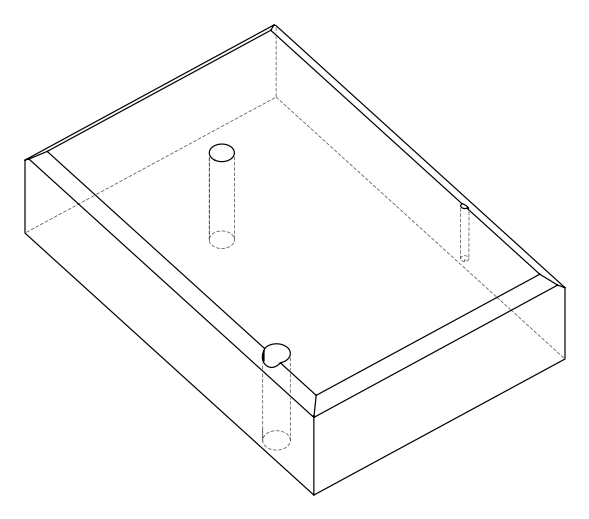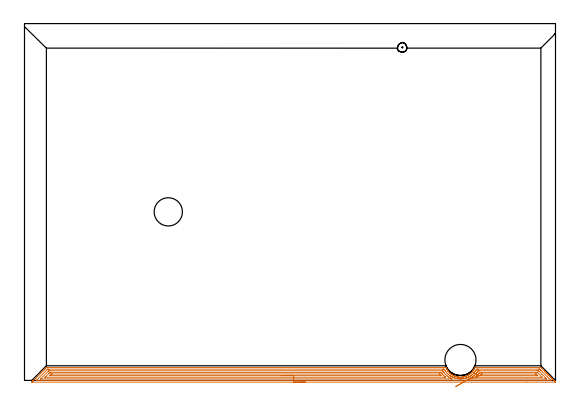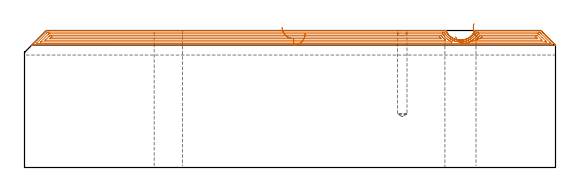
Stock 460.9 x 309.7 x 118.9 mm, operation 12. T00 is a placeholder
(PLAN: 12 operations, 7 tool changes, 78 min)
(1 SPOT_DRILL | STEP1HOLE_1 | NXT0321_9005460120000 | 0.05 min | 182 mm3)
(2 SPOT_DRILL_1 | STEP1POCKET | NXT0321_9005460120000 | 0.03 min | 0 mm3)
(3 INDEXABLE_INSERT_DRILL_THROUGH_HOLE_FROM_SOLID | STEP1HOLE | NXT0302_025 | 0.49 min | 68005 mm3)
(4 DRILL_BLIND_HOLE_INTO_CENTER | STEP1HOLE_1 | UGT0301_477 | 0.06 min | 452 mm3)
(5 GUN_DRILL_THROUGH_HOLE | STEP1HOLE_1 | UGT0307_007 | 0.63 min | 8687 mm3)
(6 DRILL_TO_ENLARGE_THROUGH_HOLE | STEP1HOLE_1 | NXT0301_104 | 0.5 min | 8924 mm3)
(7 DRILL_TO_ENLARGE_THROUGH_HOLE_1 | STEP1HOLE_1 | UGT0301_058 | 0.52 min | 37741 mm3)
(8 DRILL_BLIND_HOLE_INTO_CENTER_1 | STEP1POCKET | UGT0301_477 | 0.31 min | 3838 mm3)
(9 AREA_MILL | FG_CHAMFER_SURFACE | UGT0205_001 | 29.14 min | 104437 mm3)
(10 AREA_MILL_1 | FG_CHAMFER_SURFACE_1 | UGT0205_001 | 11.79 min | 23601 mm3)
(11 AREA_MILL_2 | FG_CHAMFER_SURFACE_2 | UGT0205_001 | 16.8 min | 53197 mm3)
(12 AREA_MILL_3 | FG_CHAMFER_SURFACE_3 | UGT0205_001 | 17.69 min | 34821 mm3)
(TOOL NXT0321_9005460120000 | NC Spot Drill, 142deg, 12mm, Carbide, Uncoated | D12 PA142 FL30 Z2)
(TOOL NXT0302_025 | Index. Insert Drill 27mm [880-D2700L32-05] | D27 PA176 FL135 Z2)
(TOOL UGT0301_477 | Carbide Drill 8.2 mm | D8.2 PA118 FL75 Z2)
(TOOL UGT0307_007 | Gun Drill 10 mm | D10 PA130 FL24 Z1)
(TOOL NXT0301_104 | Carbide Drill 14mm [860.1-1400-112A1-MM 2214] | D14 PA140 FL123 Z2)
(TOOL UGT0301_058 | Twist Drill 24.5 mm | D24.5 PA118 FL160 Z2)
(TOOL UGT0205_001 | Chamfer Mill 20 x 3 x 45 deg. | D20 FL50 Z2)
(OP 12 AREA_MILL_3)
G17 G21 G94 G90
T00 M6
G54
G17 G0 G90 X243.6 Y-1.5 S1061 M3
G43 Z128.9 H0
Z116.2
G94 G1 X243.562 Z115.328 F250.
X243.448 Z114.464
X243.259 Z113.612
X242.997 Z112.78
X242.663 Z111.974
X242.26 Z111.2
X241.791 Z110.464
X241.26 Z109.772
X240.671 Z109.129
X240.028 Z108.54
X239.335 Z108.008
X238.6 Z107.54
X237.826 Z107.137
X237.02 Z106.803
X236.188 Z106.541
X235.336 Z106.352
X234.471 Z106.238
X233.6 Z106.2
X6.55
X6.333 Y-1.494 Z106.204
X6.319 Y-1.492 Z106.206
X6.333 Y-1.466 Z106.232
X6.683 Y-1.117 Z106.583
X6.865 Y-0.933 Z106.763
X6.929 Y-0.87 Z106.829
X7.099 Y-0.7 Z106.999
X7.162 Y-0.637 Z107.06
X7.227 Y-0.572 Z107.127
X7.394 Y-0.405 Z107.294
X7.458 Y-0.34 Z107.357
X7.526 Y-0.274 Z107.425
X7.689 Y-0.11 Z107.589
X7.755 Y-0.043 Z107.653
X7.824 Y0.024 Z107.723
X8.718 Y0.918 Z108.617
X9.612 Y1.812 Z109.511
X10.506 Y2.706 Z110.406
X11.4 Y3.601 Z111.3
X12.294 Y4.495 Z112.194
X13.189 Y5.389 Z113.088
X14.083 Y6.283 Z113.982
X14.977 Y7.177 Z114.877
X16.653 Y8.854 Z116.552
X16.765 Y8.967 Z116.663
X17.107 Y9.307 Z117.007
X17.314 Y9.514 Z117.214
X17.542 Y9.743 Z117.441
X17.659 Y9.861 Z117.557
X18.015 Y10.215 Z117.915
X18.195 Y10.395 Z118.095
X18.9 Y11.1 Z118.798
X19.005 Y11.199 Z118.886
X19.448 Y11.2 Z118.9
X365.489 Y11.198 Z118.898
X365.814 Y11.192 Z118.89
X365.863 Y11.187 Z118.886
X365.936 Y11.023 Z118.722
X365.987 Y10.904 Z118.603
X366.11 Y10.633 Z118.332
X366.246 Y10.332 Z118.031
X366.328 Y10.161 Z117.86
X366.383 Y10.061 Z117.76
X366.558 Y9.743 Z117.44
X366.678 Y9.523 Z117.223
X366.72 Y9.447 Z117.146
X366.809 Y9.299 Z116.994
X366.979 Y9.014 Z116.714
X367.083 Y8.854 Z116.549
X367.176 Y8.706 Z116.406
X367.222 Y8.636 Z116.335
X367.272 Y8.562 Z116.262
X367.277 Y8.555 Z116.255
X367.385 Y8.409 Z116.104
X367.51 Y8.235 Z115.934
X367.597 Y8.116 Z115.816
X367.714 Y7.964 Z115.664
X367.935 Y7.678 Z115.376
X368.068 Y7.519 Z115.216
X368.115 Y7.462 Z115.159
X368.726 Y6.792 Z114.492
X369.009 Y6.504 Z114.204
X369.358 Y6.185 Z113.879
X369.512 Y6.047 Z113.744
X369.668 Y5.908 Z113.607
X369.735 Y5.851 Z113.55
X369.785 Y5.809 Z113.508
X369.871 Y5.74 Z113.438
X369.903 Y5.713 Z113.411
X370.346 Y5.375 Z113.074
X370.458 Y5.295 Z112.993
X370.797 Y5.048 Z112.747
X370.854 Y5.012 Z112.711
X371.259 Y4.752 Z112.45
X371.691 Y4.494 Z112.191
X372.343 Y4.139 Z111.836
X372.584 Y4.024 Z111.722
X372.642 Y4. Z111.696
X373.027 Y3.833 Z111.532
X373.115 Y3.795 Z111.494
X373.478 Y3.64 Z111.336
X373.805 Y3.515 Z111.213
X373.924 Y3.471 Z111.168
X374.372 Y3.321 Z111.015
X374.613 Y3.246 Z110.944
X374.924 Y3.161 Z110.857
X375.266 Y3.073 Z110.772
X375.712 Y2.976 Z110.676
X376.145 Y2.897 Z110.594
X376.159 Y2.894 Z110.591
X376.219 Y2.887 Z110.581
X376.606 Y2.827 Z110.524
X376.903 Y2.791 Z110.49
X377.053 Y2.774 Z110.472
X377.113 Y2.769 Z110.467
X377.5 Y2.735 Z110.434
X377.947 Y2.712 Z110.411
X378.394 Y2.705 Z110.4
X378.674 Y2.712 Z110.403
X378.841 Y2.715 Z110.406
X378.901 Y2.719 Z110.408
X379.288 Y2.736 Z110.432
X379.709 Y2.77 Z110.469
X379.735 Y2.773 Z110.471
X379.85 Y2.786 Z110.484
X379.901 Y2.792 Z110.491
X380.182 Y2.825 Z110.523
X380.628 Y2.893 Z110.589
X380.689 Y2.904 Z110.6
X380.798 Y2.922 Z110.622
X381.076 Y2.973 Z110.673
X381.106 Y2.98 Z110.68
X381.522 Y3.074 Z110.771
X382.215 Y3.254 Z110.952
X382.416 Y3.315 Z111.013
X382.478 Y3.336 Z111.034
X382.864 Y3.466 Z111.164
X382.997 Y3.515 Z111.213
X383.31 Y3.63 Z111.33
X383.758 Y3.817 Z111.515
X384.204 Y4.017 Z111.714
X384.457 Y4.139 Z111.837
X385.097 Y4.486 Z112.186
X385.535 Y4.748 Z112.447
X385.607 Y4.795 Z112.493
X385.991 Y5.04 Z112.739
X386.442 Y5.366 Z113.065
X386.885 Y5.704 Z113.404
X387.128 Y5.908 Z113.607
X387.779 Y6.495 Z114.193
X387.843 Y6.559 Z114.258
X388.074 Y6.793 Z114.492
X388.673 Y7.447 Z115.146
X388.753 Y7.543 Z115.243
X388.865 Y7.677 Z115.377
X389.203 Y8.117 Z115.815
X389.333 Y8.295 Z115.993
X389.528 Y8.563 Z116.261
X389.566 Y8.619 Z116.317
X389.985 Y9.299 Z116.996
X390.077 Y9.447 Z117.146
X390.078 Y9.449 Z117.148
X390.311 Y9.868 Z117.568
X390.46 Y10.138 Z117.837
X390.484 Y10.188 Z117.885
X390.525 Y10.273 Z117.973
X390.553 Y10.332 Z118.031
X390.611 Y10.459 Z118.158
X390.689 Y10.633 Z118.328
X390.811 Y10.9 Z118.597
X390.918 Y11.148 Z118.848
X390.947 Y11.193 Z118.893
X391.419 Y11.2 Z118.9
X447.752
X448.195 Y11.199 Z118.886
X448.301 Y11.1 Z118.797
X448.323 Y11.078 Z118.776
X448.646 Y10.755 Z118.453
X448.769 Y10.633 Z118.329
X451.141 Y8.261 Z115.957
X451.248 Y8.152 Z115.852
X451.328 Y8.072 Z115.771
X451.438 Y7.964 Z115.66
X451.543 Y7.857 Z115.557
X451.626 Y7.774 Z115.473
X451.734 Y7.667 Z115.363
X451.838 Y7.562 Z115.262
X451.924 Y7.476 Z115.175
X452.031 Y7.371 Z115.067
X452.133 Y7.267 Z114.967
X452.222 Y7.178 Z114.877
X452.327 Y7.074 Z114.77
X452.428 Y6.972 Z114.671
X452.521 Y6.88 Z114.579
X452.624 Y6.778 Z114.474
X452.723 Y6.677 Z114.376
X452.819 Y6.581 Z114.281
X452.921 Y6.481 Z114.177
X453.018 Y6.382 Z114.081
X453.117 Y6.283 Z113.983
X453.217 Y6.185 Z113.881
X453.313 Y6.087 Z113.786
X453.415 Y5.985 Z113.685
X453.514 Y5.888 Z113.584
X453.609 Y5.792 Z113.491
X453.713 Y5.687 Z113.387
X453.81 Y5.591 Z113.287
X453.904 Y5.496 Z113.196
X454.011 Y5.389 Z113.089
X454.107 Y5.295 Z112.991
X454.199 Y5.201 Z112.901
X454.309 Y5.091 Z112.791
X454.403 Y4.998 Z112.694
X454.494 Y4.906 Z112.606
X454.607 Y4.793 Z112.492
X454.7 Y4.702 Z112.398
X454.789 Y4.611 Z112.311
X454.905 Y4.495 Z112.194
X454.996 Y4.405 Z112.101
X455.084 Y4.316 Z112.015
X455.203 Y4.197 Z111.896
X455.293 Y4.109 Z111.805
X455.379 Y4.021 Z111.72
X455.501 Y3.899 Z111.598
X455.59 Y3.812 Z111.508
X455.674 Y3.726 Z111.425
X455.799 Y3.601 Z111.3
X455.886 Y3.515 Z111.212
X455.969 Y3.431 Z111.13
X456.097 Y3.303 Z111.002
X456.183 Y3.219 Z110.915
X456.264 Y3.136 Z110.835
X456.395 Y3.005 Z110.704
X456.479 Y2.922 Z110.618
X456.559 Y2.841 Z110.54
X456.693 Y2.707 Z110.406
X456.776 Y2.626 Z110.322
X456.854 Y2.546 Z110.245
X456.991 Y2.409 Z110.108
X457.072 Y2.329 Z110.025
X457.15 Y2.25 Z109.95
X457.289 Y2.111 Z109.81
X457.369 Y2.033 Z109.729
X457.445 Y1.955 Z109.655
X457.587 Y1.813 Z109.512
X457.665 Y1.736 Z109.432
X457.74 Y1.66 Z109.359
X457.886 Y1.514 Z109.214
X457.962 Y1.439 Z109.136
X458.035 Y1.365 Z109.064
X458.184 Y1.216 Z108.916
X458.258 Y1.143 Z108.839
X458.33 Y1.07 Z108.769
X458.482 Y0.918 Z108.617
X458.555 Y0.846 Z108.543
X458.625 Y0.775 Z108.474
X458.78 Y0.62 Z108.319
X458.851 Y0.55 Z108.246
X458.92 Y0.48 Z108.179
X459.078 Y0.322 Z108.021
X459.148 Y0.253 Z107.95
X459.215 Y0.185 Z107.884
X459.376 Y0.024 Z107.723
X459.445 Y-0.043 Z107.653
X459.51 Y-0.11 Z107.589
X459.674 Y-0.274 Z107.425
X459.741 Y-0.34 Z107.357
X459.805 Y-0.405 Z107.294
X459.972 Y-0.572 Z107.127
X460.038 Y-0.637 Z107.06
X460.1 Y-0.7 Z106.999
X460.27 Y-0.87 Z106.829
X460.334 Y-0.933 Z106.763
X460.517 Y-1.117 Z106.583
X460.568 Y-1.169 Z106.531
X460.778 Y-1.378 Z106.32
X460.866 Y-1.47 Z106.228
X460.882 Y-1.494 Z106.203
X460.866 Y-1.499 Z106.199
X435.816 Y-1.5 Z106.2
X233.6
Y-0.086 Z107.614
X11.4
X10.545 Y-0.082 Z107.618
X10.506 Y-0.079 Z107.621
X10.218 Y-0.043 Z107.657
X10.359 Y0.103 Z107.803
X10.506 Y0.255 Z107.955
X19.448 Y9.198 Z116.898
X19.724 Y9.469 Z117.169
X20.005 Y9.743 Z117.443
X20.305 Y9.78 Z117.48
X20.342 Y9.782 Z117.482
X21.193 Y9.786 Z117.486
X362.765 Y9.784 Z117.484
X363.661 Y9.783 Z117.483
X363.7 Y9.781 Z117.481
X364.405 Y9.743 Z117.443
X364.595 Y9.411 Z117.111
X364.914 Y8.854 Z116.554
X365.4 Y8.052 Z115.752
X365.46 Y7.964 Z115.664
X365.489 Y7.923 Z115.623
X366.133 Y7.074 Z114.774
X366.383 Y6.767 Z114.467
X366.912 Y6.185 Z113.885
X367.277 Y5.8 Z113.5
X367.813 Y5.295 Z112.995
X368.171 Y4.979 Z112.679
X368.901 Y4.405 Z112.105
X369.065 Y4.282 Z111.982
X369.503 Y3.97 Z111.67
X369.96 Y3.678 Z111.378
X370.022 Y3.64 Z111.34
X370.236 Y3.515 Z111.215
X370.854 Y3.171 Z110.871
X371.103 Y3.037 Z110.737
X371.564 Y2.809 Z110.509
X371.801 Y2.705 Z110.405
X371.987 Y2.626 Z110.326
X372.642 Y2.358 Z110.058
X373.076 Y2.194 Z109.894
X373.536 Y2.039 Z109.739
X373.668 Y1.999 Z109.699
X374.403 Y1.79 Z109.49
X374.43 Y1.782 Z109.482
X374.451 Y1.777 Z109.477
X374.619 Y1.736 Z109.436
X375.324 Y1.592 Z109.292
X375.504 Y1.558 Z109.258
X376.219 Y1.445 Z109.145
X376.551 Y1.405 Z109.105
X377.113 Y1.35 Z109.05
X377.529 Y1.322 Z109.022
X378.007 Y1.303 Z109.003
X378.449 Y1.296 Z108.996
X378.901 Y1.304 Z109.004
X379.315 Y1.324 Z109.024
X379.795 Y1.36 Z109.06
X380.14 Y1.393 Z109.093
X380.689 Y1.462 Z109.162
X380.929 Y1.497 Z109.197
X381.584 Y1.611 Z109.311
X381.689 Y1.631 Z109.331
X382.169 Y1.736 Z109.436
X382.443 Y1.806 Z109.506
X382.478 Y1.815 Z109.515
X383.114 Y1.992 Z109.692
X383.226 Y2.026 Z109.726
X383.372 Y2.074 Z109.774
X383.783 Y2.217 Z109.917
X384.266 Y2.395 Z110.095
X384.432 Y2.461 Z110.161
X384.833 Y2.626 Z110.326
X385.06 Y2.725 Z110.425
X385.101 Y2.744 Z110.444
X385.16 Y2.772 Z110.472
X385.661 Y3.017 Z110.717
X386.054 Y3.227 Z110.927
X386.241 Y3.33 Z111.03
X386.566 Y3.515 Z111.215
X386.804 Y3.659 Z111.359
X386.949 Y3.749 Z111.449
X387.346 Y4.009 Z111.709
X387.843 Y4.357 Z112.057
X387.871 Y4.377 Z112.077
X387.908 Y4.405 Z112.105
X388.372 Y4.769 Z112.469
X388.737 Y5.072 Z112.772
X388.856 Y5.176 Z112.876
X388.987 Y5.295 Z112.995
X389.32 Y5.604 Z113.304
X389.631 Y5.904 Z113.604
X389.769 Y6.047 Z113.747
X389.897 Y6.185 Z113.885
X390.194 Y6.514 Z114.214
X390.525 Y6.888 Z114.588
X390.609 Y6.991 Z114.691
X390.675 Y7.074 Z114.774
X390.993 Y7.498 Z115.198
X391.337 Y7.964 Z115.664
X391.371 Y8.012 Z115.712
X391.419 Y8.086 Z115.786
X391.711 Y8.563 Z116.263
X391.885 Y8.854 Z116.554
X392.042 Y9.124 Z116.824
X392.314 Y9.606 Z117.306
X392.364 Y9.694 Z117.394
X392.394 Y9.743 Z117.443
X393.168 Y9.783 Z117.483
X393.208 Y9.784 Z117.484
X394.059 Y9.786 Z117.486
X445.963
X446.818 Y9.783 Z117.483
X446.858 Y9.78 Z117.48
X447.195 Y9.743 Z117.443
X447.752 Y9.196 Z116.896
X448.096 Y8.854 Z116.554
X448.646 Y8.305 Z116.005
X456.103 Y0.846 Z108.546
X456.693 Y0.253 Z107.953
X456.981 Y-0.043 Z107.657
X456.73 Y-0.08 Z107.62
X456.693 Y-0.082 Z107.618
X455.842 Y-0.086 Z107.614
X455.799
X233.6
Y1.328 Z109.028
X14.131 Y1.329 Z109.029
X14.083 Y1.33 Z109.03
X14.062 Y1.332 Z109.032
X14.047 Y1.335 Z109.035
X14.055 Y1.35 Z109.05
X14.065 Y1.364 Z109.064
X14.083 Y1.383 Z109.083
X20.664 Y7.964 Z115.664
X20.953 Y8.246 Z115.946
X21.052 Y8.341 Z116.041
X21.087 Y8.365 Z116.065
X21.134 Y8.367 Z116.067
X21.236 Y8.369 Z116.069
X21.721 Y8.371 Z116.071
X22.13
X362.806 Y8.369 Z116.069
X362.942 Y8.368 Z116.068
X362.991 Y8.365 Z116.065
X363.013 Y8.363 Z116.063
X363.029 Y8.343 Z116.043
X363.091 Y8.249 Z115.949
X363.275 Y7.964 Z115.664
X363.7 Y7.299 Z114.999
X363.864 Y7.074 Z114.774
X364.325 Y6.453 Z114.153
X364.541 Y6.185 Z113.885
X364.595 Y6.12 Z113.82
X365.345 Y5.295 Z112.995
X365.489 Y5.144 Z112.844
X366.258 Y4.405 Z112.105
X366.383 Y4.292 Z111.992
X367.074 Y3.717 Z111.417
X367.277 Y3.559 Z111.259
X367.336 Y3.515 Z111.215
X368.171 Y2.923 Z110.623
X368.635 Y2.626 Z110.326
X369.065 Y2.371 Z110.071
X369.668 Y2.026 Z109.726
X369.96 Y1.876 Z109.576
X370.243 Y1.736 Z109.436
X370.854 Y1.452 Z109.152
X371.103 Y1.335 Z109.035
X370.958 Y1.331 Z109.031
X370.854 Y1.33 Z109.03
X370.369 Y1.329 Z109.029
X369.96 Y1.328 Z109.028
X233.6
Y2.743 Z110.443
X18.436
X17.955 Y2.746 Z110.446
X17.915 Y2.748 Z110.448
X17.911 Y2.75 Z110.45
X17.912 Y2.755 Z110.455
X17.951 Y2.8 Z110.5
X18.014 Y2.865 Z110.565
X18.09 Y2.941 Z110.641
X21.334 Y6.185 Z113.885
X21.737 Y6.576 Z114.276
X22.13 Y6.95 Z114.65
X22.253 Y6.952 Z114.652
X23.024 Y6.957 Z114.657
X23.142
X361.138 Y6.955 Z114.655
X361.524 Y6.951 Z114.651
X361.712 Y6.949 Z114.649
X361.912 Y6.663 Z114.363
X362.272 Y6.185 Z113.885
X362.806 Y5.488 Z113.188
X362.973 Y5.295 Z112.995
X363.7 Y4.484 Z112.184
X363.778 Y4.405 Z112.105
X364.595 Y3.611 Z111.311
X364.702 Y3.515 Z111.215
X365.489 Y2.851 Z110.551
X365.571 Y2.778 Z110.478
X365.597 Y2.754 Z110.454
X365.489 Y2.749 Z110.449
X365.368 Y2.746 Z110.446
X364.595 Y2.743 Z110.443
X364.477
X233.6
Y4.157 Z111.857
X22.13
X21.881 Y4.159 Z111.859
X21.81 Y4.161 Z111.861
X21.782 Y4.163 Z111.863
X21.823 Y4.213 Z111.913
X21.942 Y4.341 Z112.041
X22.004 Y4.405 Z112.105
X23.024 Y5.425 Z113.125
X23.116 Y5.507 Z113.207
X23.15 Y5.536 Z113.236
X23.186 Y5.538 Z113.238
X23.347 Y5.541 Z113.241
X23.669 Y5.543 Z113.243
X23.918
X360.124 Y5.541 Z113.241
X360.371 Y5.538 Z113.238
X360.441 Y5.536 Z113.236
X360.477 Y5.533 Z113.233
X360.493 Y5.516 Z113.216
X360.557 Y5.438 Z113.138
X360.671 Y5.295 Z112.995
X361.018 Y4.855 Z112.555
X361.581 Y4.192 Z111.892
X361.601 Y4.165 Z111.865
Y4.163 Z111.863
X361.587 Y4.161 Z111.861
X361.517 Y4.159 Z111.859
X361.267 Y4.157 Z111.857
X361.018
X233.6
X232.728 Z111.895
X231.863 Z112.009
X231.011 Z112.198
X230.179 Z112.46
X229.373 Z112.794
X228.6 Z113.197
X227.864 Z113.665
X227.172 Z114.196
X226.529 Z114.786
X225.939 Z115.429
X225.408 Z116.121
X224.939 Z116.857
X224.537 Z117.631
X224.203 Z118.437
X223.94 Z119.269
X223.752 Z120.12
X223.638 Z120.985
X223.6 Z121.857
G0 Z128.9
X374.189 Y-5.487
Z113.427
G1 X374.558 Y-5.27 Z112.667
X374.983 Y-5.02 Z111.947
X375.46 Y-4.739 Z111.273
X375.986 Y-4.429 Z110.65
X376.557 Y-4.093 Z110.082
X377.168 Y-3.733 Z109.574
X377.815 Y-3.352 Z109.13
X378.493 Y-2.952 Z108.754
X379.197 Y-2.538 Z108.447
X379.921 Y-2.111 Z108.212
X380.659 Y-1.676 Z108.052
X381.408 Y-1.235 Z107.967
X382.159 Y-0.793 Z107.958
X382.909 Y-0.351 Z108.025
X383.65 Y0.085 Z108.168
X384.378 Y0.514 Z108.385
X385.087 Y0.932 Z108.675
X385.772 Y1.335 Z109.035
X385.957 Y1.444 Z109.144
X386.054 Y1.493 Z109.193
X386.219 Y1.572 Z109.272
X386.565 Y1.736 Z109.436
X386.821 Y1.863 Z109.563
X386.949 Y1.929 Z109.629
X387.399 Y2.178 Z109.878
X387.843 Y2.427 Z110.127
X387.968 Y2.501 Z110.201
X388.172 Y2.626 Z110.326
X388.516 Y2.846 Z110.546
X388.737 Y2.992 Z110.692
X389.044 Y3.21 Z110.91
X389.467 Y3.515 Z111.215
X389.56 Y3.586 Z111.286
X389.631 Y3.641 Z111.341
X390.053 Y3.986 Z111.686
X390.545 Y4.405 Z112.105
X390.993 Y4.826 Z112.526
X391.419 Y5.243 Z112.943
X391.445 Y5.27 Z112.97
X391.468 Y5.295 Z112.995
X391.866 Y5.74 Z113.44
X392.262 Y6.185 Z113.885
X392.286 Y6.212 Z113.912
X392.314 Y6.246 Z113.946
X392.672 Y6.718 Z114.418
X392.939 Y7.074 Z114.774
X393.051 Y7.23 Z114.93
X393.208 Y7.454 Z115.154
X393.529 Y7.964 Z115.664
X393.751 Y8.313 Z116.013
X393.8 Y8.365 Z116.065
X393.897 Y8.367 Z116.067
X394.102 Y8.369 Z116.069
X394.587 Y8.371 Z116.071
X394.996 Y8.372 Z116.072
X445.069 Y8.371 Z116.071
X445.555 Y8.37 Z116.07
X445.963 Y8.367 Z116.067
X446.098 Y8.365 Z116.065
X446.137 Y8.352 Z116.052
X446.174 Y8.319 Z116.019
X446.248 Y8.249 Z115.949
X446.536 Y7.964 Z115.664
X446.858 Y7.643 Z115.343
X449.206 Y5.295 Z112.995
X452.222 Y2.278 Z109.978
X452.762 Y1.736 Z109.436
X453.117 Y1.376 Z109.076
X453.147 Y1.335 Z109.035
X453.117 Y1.334 Z109.034
X452.631 Y1.33 Z109.03
X452.222 Y1.329 Z109.029
X451.738
X386.464
X386.187 Y1.33 Z109.03
X386.054 Y1.331 Z109.031
X385.772 Y1.335 Z109.035
X391.199 Y2.751 Z110.451
X391.2 Y2.753 Z110.453
X391.249 Y2.795 Z110.495
X391.419 Y2.935 Z110.635
X391.733 Y3.203 Z110.903
X392.095 Y3.515 Z111.215
X392.21 Y3.618 Z111.318
X392.314 Y3.713 Z111.413
X392.668 Y4.052 Z111.752
X393.027 Y4.405 Z112.105
X393.116 Y4.496 Z112.196
X393.208 Y4.594 Z112.294
X393.54 Y4.964 Z112.664
X393.833 Y5.295 Z112.995
X393.957 Y5.439 Z113.139
X394.102 Y5.614 Z113.314
X394.351 Y5.937 Z113.637
X394.537 Y6.185 Z113.885
X394.731 Y6.448 Z114.148
X395.093 Y6.948 Z114.648
X395.12 Y6.951 Z114.651
X395.89 Y6.955 Z114.655
X396.667 Y6.957 Z114.657
X396.784
X444.293
X445.069 Y6.951 Z114.651
X445.089 Y6.95 Z114.65
X445.114 Y6.929 Z114.629
X445.167 Y6.881 Z114.581
X445.269 Y6.782 Z114.482
X445.469 Y6.582 Z114.282
X448.646 Y3.404 Z111.104
X449.288 Y2.75 Z110.45
X448.646 Y2.744 Z110.444
X448.528 Y2.743 Z110.443
X391.419
X391.3 Y2.744 Z110.444
X391.22 Y2.748 Z110.448
X391.199 Y2.751 Z110.451
X395.211 Y4.162 Z111.862
X395.213 Y4.171 Z111.871
X395.219 Y4.183 Z111.883
X395.408 Y4.405 Z112.105
X395.629 Y4.665 Z112.365
X395.89 Y4.979 Z112.679
X396.14 Y5.295 Z112.995
X396.32 Y5.522 Z113.222
X396.542 Y5.536 Z113.236
X396.784 Y5.539 Z113.239
X397.43 Y5.543 Z113.243
X443.281 Y5.542 Z113.242
X443.93 Y5.538 Z113.238
X444.045 Y5.536 Z113.236
X444.175 Y5.421 Z113.121
X444.304 Y5.295 Z112.995
X445.069 Y4.532 Z112.232
X445.195 Y4.405 Z112.105
X445.319 Y4.277 Z111.977
X445.398 Y4.192 Z111.892
X445.417 Y4.162 Z111.862
X445.401 Y4.161 Z111.861
X445.317 Y4.159 Z111.859
X445.069 Y4.157 Z111.857
X444.424
X395.245
X395.226 Y4.158 Z111.858
X395.217 Y4.16 Z111.86
X395.211 Y4.162 Z111.862
X394.489 Y4.487 Z112.228
X393.798 Y4.797 Z112.661
X393.144 Y5.091 Z113.159
X392.532 Y5.365 Z113.717
X391.967 Y5.619 Z114.331
X391.453 Y5.85 Z114.997
X390.994 Y6.056 Z115.71
X390.594 Y6.236 Z116.464
X390.255 Y6.388 Z117.253
X389.979 Y6.511 Z118.072
X389.77 Y6.605 Z118.913
X389.629 Y6.669 Z119.772
X389.557 Y6.701 Z120.641
X389.553 Y6.703 Z121.513
X389.62 Y6.673 Z122.382
X389.755 Y6.612 Z123.242
X389.958 Y6.521 Z124.086
X390.227 Y6.4 Z124.907
G0 Z128.9
M5
M2
